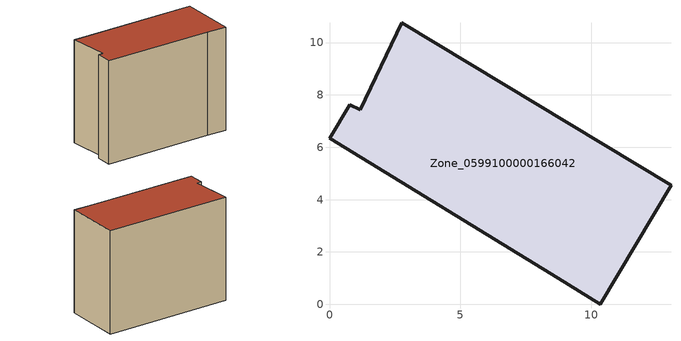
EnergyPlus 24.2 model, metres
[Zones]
Zone_0599100000166042
 floor ground (C_G): 0.77,7.63 1.17,7.43 2.76,10.76 13.05,4.55 10.35,0 8.74,1 0,6.35 z0
 wall outside (C_F): 10.35,0 13.05,4.55 2.76,10.76 1.17,7.43 0.77,7.63 0,6.35 8.74,1 10.35,0 z0:9.67
 roof outside (C_R): 1.17,7.43 0.77,7.63 0,6.35 8.74,1 10.35,0 13.05,4.55 2.76,10.76 z9.67
[BUILDING]
Pand.0599100000166042: North Axis=0; Terrain=City; Loads Convergence Tolerance Value=0.04; Temperature Convergence Tolerance Value=0.4; Solar Distribution=FullExterior; Maximum Number of Warmup Days=25; Minimum Number of Warmup Days=1
[Site:Location]
Rotterdam.The.Hague.AP_ZH_NLD Design_Conditions: Latitude=51.96; Longitude=4.45; Time Zone=1; Elevation=-4.5
[SITE:GROUNDTEMPERATURE:BUILDINGSURFACE]
18, 18, 18, 18, 18, 18, 18, 18, 18, 18, 18, 18
[MATERIAL] Thermal Absorptance=0.9; Solar Absorptance=0.7; Visible Absorptance=0.7
Name | Roughness | Thickness | Conductivity | Density | Specific Heat
G.TI.1946 | MediumSmooth | 0.15 | 1 | 540 | 1210
F.TI.1946 | Rough | 0.3 | 0.857143 | 1920 | 840
R.TI.1946 | MediumRough | 0.2 | 0.1 | 1500 | 1000
[CONSTRUCTION]
C_G: G.TI.1946
C_F: F.TI.1946
C_R: R.TI.1946
[ZONE]
Zone_0599100000166042: Type=1; Multiplier=1; Ceiling Height=Autocalculate; Volume=Autocalculate; Floor Area=autocalculate; Part of Total Floor Area=Yes
[ZONEINFILTRATION:DESIGNFLOWRATE]
Infil_Zone_0599100000166042: Zone or ZoneList or Space or SpaceList=Zone_0599100000166042; Schedule=AlwaysOn; Design Flow Rate Calculation Method=Flow/Area; Flow Rate per Floor Area=0.003; Constant Term Coefficient=1; Temperature Term Coefficient=0; Velocity Term Coefficient=0; Velocity Squared Term Coefficient=0
[HVACTEMPLATE:ZONE:IDEALLOADSAIRSYSTEM]
Zone_0599100000166042: Maximum Heating Supply Air Temperature=50; Minimum Cooling Supply Air Temperature=13; Maximum Heating Supply Air Humidity Ratio=0.0156; Minimum Cooling Supply Air Humidity Ratio=0.0077; Heating Limit=NoLimit; Cooling Limit=NoLimit; Dehumidification Control Type=ConstantSensibleHeatRatio; Cooling Sensible Heat Ratio=0.7; Dehumidification Setpoint=60; Humidification Control Type=None; Humidification Setpoint=30; Outdoor Air Method=None; Outdoor Air Flow Rate per Person=0.00944; Outdoor Air Flow Rate per Zone Floor Area=0; Outdoor Air Flow Rate per Zone=0; Demand Controlled Ventilation Type=None; Outdoor Air Economizer Type=NoEconomizer; Heat Recovery Type=None; Sensible Heat Recovery Effectiveness=0.7; Latent Heat Recovery Effectiveness=0.65
[ZONECONTROL:THERMOSTAT]
ThermostatControl_Zone_0599100000166042: Zone or ZoneList=Zone_0599100000166042; Control Type Schedule=DualSetpointControlType; Control 1=Thermostat_Zone_0599100000166042; Temperature Difference Between Cutout And Setpoint=0
[THERMOSTATSETPOINT:DUALSETPOINT]
Thermostat_Zone_0599100000166042: Heating Setpoint Temperature Schedule=HeatingSetpoint_Zone_0599100000166042; Cooling Setpoint Temperature Schedule=CoolingSetpoint_Zone_0599100000166042
[SCHEDULE:COMPACT]
HeatingSetpoint_Zone_0599100000166042: Through: 12/31, For: AllDays, Until: 24:00, 21
CoolingSetpoint_Zone_0599100000166042: Through: 12/31, For: AllDays, Until: 24:00, 24
DualSetpointControlType: Through: 12/31, For: AllDays, Until: 24:00, 4
AlwaysOn: Through: 12/31, For: AllDays, Until: 24:00, 1
